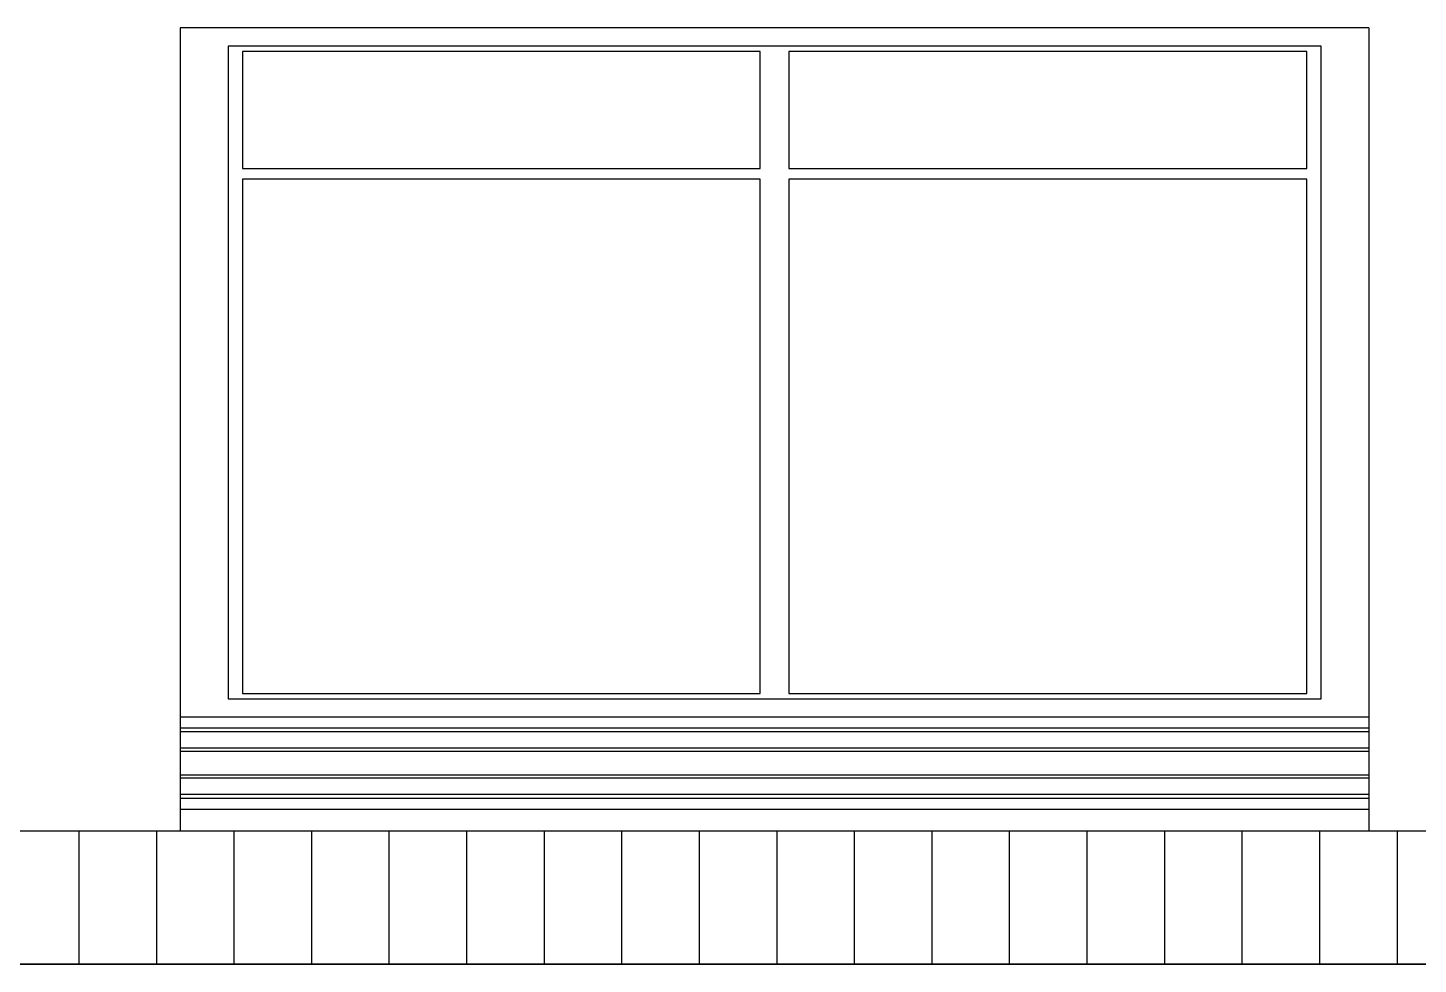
# Model space of a CAD drawing. Extents: x -24961 to 905641, y -154323 to 635957.
# Drawn here: x 422660 to 426930, y -111548 to -108672 of the extents above; entities that cross this region are included whole.
import ezdxf

# ---------------------------------------------------------------- set-up
doc = ezdxf.new("R2010")
doc.units = 0
doc.header["$LTSCALE"] = 1000
doc.header["$MEASUREMENT"] = 0
doc.layers.add('WALL', color=9, linetype='Continuous')
doc.layers.add('窗', color=154, linetype='Continuous')

msp = doc.modelspace()

# ---------------------------------------------------------------- hatches: boundary and pattern name
at = {"layer": 'WALL'}
h = msp.add_hatch(dxfattribs=at)
h.set_pattern_fill('ANSI31', color=251, scale=150, angle=45)
h.set_pattern_definition([(90, (635939.46, 700114.28), (-238.125, 4e-14), [])])
h.paths.add_polyline_path([(406164.8, -111548.5), (430991.7, -111548.5), (430991.7, -111139.4), (406164.8, -111139.4)])

# ---------------------------------------------------------------- linework, layer by layer
for p, q in [((423128.2, -110789.4), (423128.2, -110823.2)), ((426778.2, -110789.4), (426778.2, -110823.2)), ((426778.2, -110823.2), (423128.2, -110823.2)), ((423128.2, -110823.2), (423128.2, -110835)), ((426778.2, -110835), (423128.2, -110835)), ((423128.2, -110835), (423128.2, -110885.2)), ((426778.2, -110823.2), (426778.2, -110835)), ((426778.2, -110835), (426778.2, -110885.2)), ((426778.2, -110885.2), (423128.2, -110885.2)), ((423128.2, -110885.2), (423128.2, -110894.8)), ((426778.2, -110885.2), (426778.2, -110894.8)), ((426778.2, -110894.8), (423128.2, -110894.8)), ((423128.2, -110894.8), (423128.2, -110966.5)), ((426778.2, -110894.8), (426778.2, -110966.5)), ((423128.2, -110966.5), (426778.2, -110966.5)), ((423128.2, -110966.5), (423128.2, -110976.1)), ((426778.2, -110966.5), (426778.2, -110976.1)), ((423128.2, -110976.1), (426778.2, -110976.1)), ((423128.2, -110976.1), (423128.2, -111026.3)), ((426778.2, -110976.1), (426778.2, -111026.3)), ((423128.2, -111026.3), (426778.2, -111026.3)), ((423128.2, -111026.3), (423128.2, -111038.1)), ((423128.2, -111038.1), (426778.2, -111038.1)), ((423128.2, -111038.1), (423128.2, -111071.9)), ((426778.2, -111026.3), (426778.2, -111038.1)), ((426778.2, -111038.1), (426778.2, -111071.9)), ((423128.2, -111071.9), (426778.2, -111071.9)), ((423128.2, -111071.9), (423128.2, -111139.4)), ((426778.2, -111071.9), (426778.2, -111139.4)), ((430991.7, -111548.5), (406164.8, -111548.5))]:
    msp.add_line(p, q)
msp.add_lwpolyline([(406164.8, -111548.5), (430991.7, -111548.5), (430991.7, -111139.4), (406164.8, -111139.4)], close=True)
at = {"layer": '窗'}
for p, q in [((426778.2, -108671.9), (423128.2, -108671.9)), ((423128.2, -108671.9), (423128.2, -110789.4)), ((426778.2, -108671.9), (426778.2, -110789.4)), ((426631.5, -108728), (423275, -108728)), ((423275, -108728), (423275, -110733.3)), ((423319, -108744.8), (423319, -109103.7)), ((424909.2, -108744.8), (423319, -108744.8)), ((424909.2, -109103.7), (424909.2, -108744.8)), ((426587.5, -108744.8), (424997.3, -108744.8)), ((424997.3, -108744.8), (424997.3, -109103.7)), ((426587.5, -109103.7), (426587.5, -108744.8)), ((426631.5, -110733.3), (426631.5, -108728)), ((423319, -109103.7), (424909.2, -109103.7)), ((424997.3, -109103.7), (426587.5, -109103.7)), ((424909.2, -109137.3), (423319, -109137.3)), ((423319, -109137.3), (423319, -110716.5)), ((424909.2, -110716.5), (424909.2, -109137.3)), ((424997.3, -109137.3), (424997.3, -110716.5)), ((426587.5, -109137.3), (424997.3, -109137.3)), ((426587.5, -110716.5), (426587.5, -109137.3)), ((423319, -110716.5), (424909.2, -110716.5)), ((424997.3, -110716.5), (426587.5, -110716.5)), ((423275, -110733.3), (426631.5, -110733.3)), ((426778.2, -110789.4), (423128.2, -110789.4))]:
    msp.add_line(p, q, dxfattribs=at)

doc.saveas('drawing.dxf')
